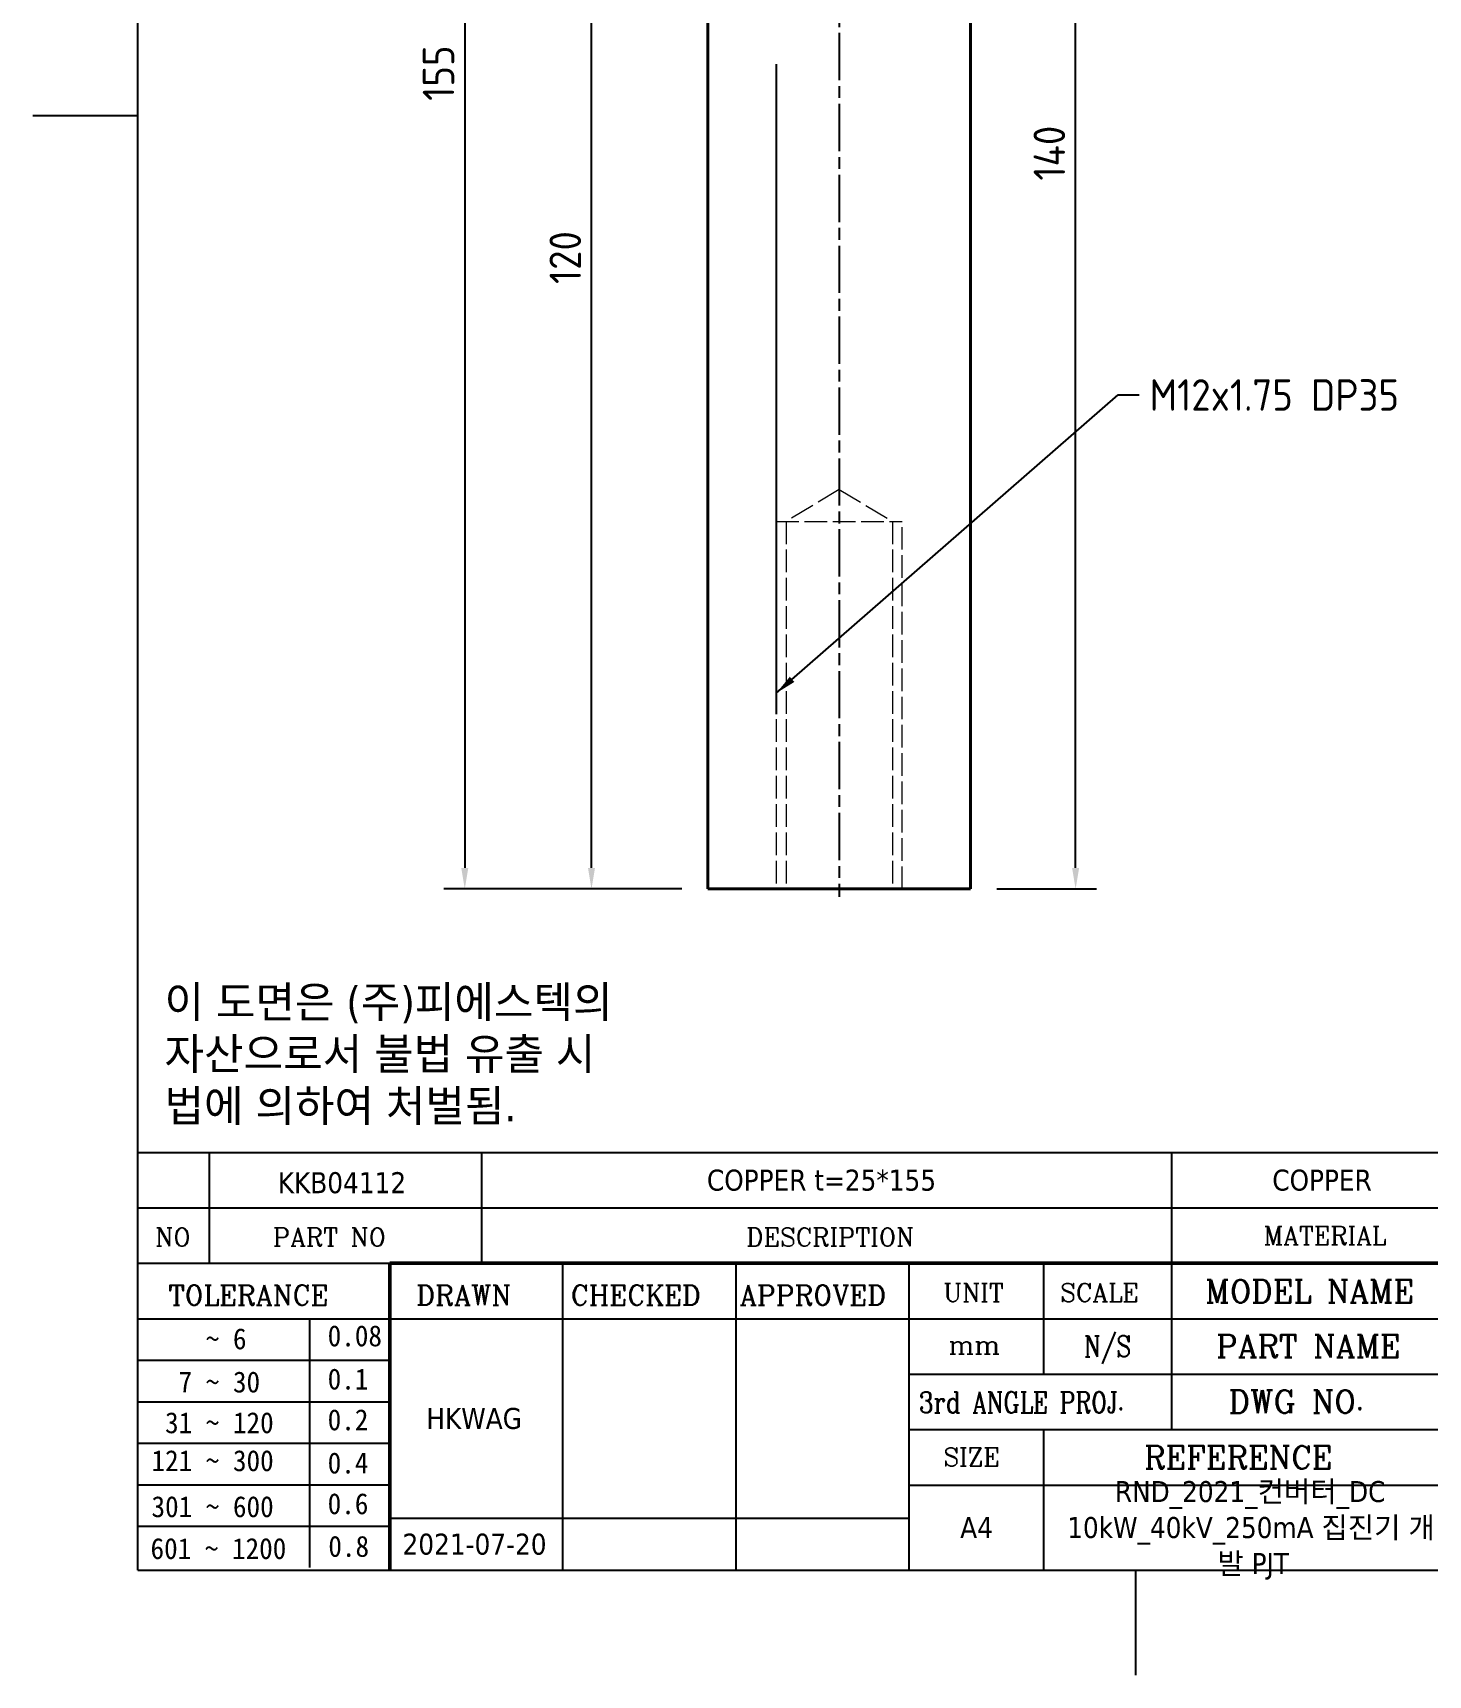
# Model space of a CAD drawing. Header units: millimetres. Extents: x 0 to 210, y 0 to 297.
# Drawn here: x 0 to 132.8, y 0 to 156.4 of the extents above; entities that cross this region are included whole.
import ezdxf
from ezdxf.enums import TextEntityAlignment as Align

# ---------------------------------------------------------------- set-up
doc = ezdxf.new("R2010")
doc.units = ezdxf.units.MM
doc.linetypes.add('CHAIN', pattern=[0.35429999999999995, 0.2362, -0.0295, 0.0591, -0.0295])
doc.linetypes.add('DASHED', pattern=[0.2067, 0.1654, -0.0413])
doc.layers.get('0').update_dxf_attribs({"color": 3, "lineweight": 25})
for name, color, linetype, lineweight in [('가려진 것(ISO)', 2, 'DASHED', 18), ('가시적인 것(ISO)', 3, 'Continuous', 40), ('경계(ISO)', 7, 'Continuous', 25), ('기호(ISO)', 5, 'Continuous', 25), ('제목(ISO)', 5, 'Continuous', 50), ('중심선(ISO)', 1, 'Continuous', 25), ('치수(ISO)', 2, 'Continuous', 25)]:
    doc.layers.add(name, color=color, linetype=linetype, lineweight=lineweight)
doc.styles.add('HAN_291', font='')
doc.styles.add('RC_284', font='ROMANC.shx')
doc.styles.add('RC_287', font='ROMANC.shx')
doc.styles.add('RC_292', font='ROMANC.shx')
doc.styles.add('문자 텍스트_PSTEK_POSCO', font='isocp.shx')
doc.styles.add('치수 텍스트_PSTEK_POSCO', font='isocp.shx')
doc.styles.add('텍스트 스타일198', font='tahoma.ttf')
doc.styles.add('텍스트 스타일333', font='ROMANC.shx', dxfattribs={"width": 0.800000011920929})
doc.styles.get('HAN_291').set_extended_font_data('GulimChe')
doc.dimstyles.new('치수_PSTEK_POSCO', dxfattribs={"dimtxt": 3, "dimasz": 2, "dimexe": 2, "dimexo": 2.5, "dimgap": 1, "dimtad": 1, "dimrnd": 1e-08, "dimdsep": 46, "dimtxsty": '치수 텍스트_PSTEK_POSCO', "dimcen": 0.09, "dimdle": 10, "dimclrd": 7, "dimclre": 7, "dimclrt": 2, "dimadec": 1, "dimazin": 2, "dimtfac": 1, "dimtmove": 0, "dimatfit": 3, "dimfxl": 0, "dimtolj": 1, "dimlwd": -1, "dimlwe": -1, "dimarcsym": 0})
doc.dimstyles.new('치수_PSTEK_POSCO$7', dxfattribs={"dimtxt": 3, "dimasz": 2, "dimexe": 2, "dimexo": 2.5, "dimgap": 1, "dimtad": 1, "dimrnd": 1e-08, "dimdsep": 46, "dimtxsty": '치수 텍스트_PSTEK_POSCO', "dimcen": 0.09, "dimdle": 10, "dimclrd": 7, "dimclre": 7, "dimclrt": 2, "dimadec": 1, "dimazin": 2, "dimtfac": 1, "dimtmove": 0, "dimatfit": 3, "dimfxl": 0, "dimtolj": 1, "dimlwd": -1, "dimlwe": -1, "dimarcsym": 0})

# ---------------------------------------------------------------- blocks, each defined once
blk = doc.blocks.new('경계 Default Border')
at = {"layer": '경계(ISO)', "flags": 128}
for points in [[(10, 10), (10, 287.0000076293945)], [(0, 148.5000038146973), (10, 148.5000038146973)], [(105, 0), (105, 10)]]:
    blk.add_lwpolyline(points, dxfattribs=at)
blk = doc.blocks.new('제목 블록 PSTEK')
at = {"color": 180}
for p, q in [((182.475792979055, 11.79100474011392), (182.4757929790549, 51.56524660363496)), ((182.4757929790549, 51.56524660363496), (372.4757929537551, 51.56524660363496)), ((189.2651435055721, 51.56524660363496), (189.2651435055722, 41.00524660363494)), ((215.2152739891528, 41.00524660363494), (215.2152739891528, 51.56524660363496)), ((280.8758854511282, 51.56524660363496), (280.8758854511282, 41.00524660363494)), ((182.475792979055, 46.2852466036349), (372.4757929537551, 46.28524660363492)), ((182.475792979055, 41.00524660363493), (206.451475290024, 41.00524660363493)), ((222.9401812389276, 11.79100474011392), (222.9401812389276, 41.00524660363494)), ((239.4288871878316, 11.79100474011392), (239.4288871878316, 41.00524660363494)), ((255.9175931367356, 11.79100474011392), (255.9175931367356, 41.00524660363494)), ((268.6918866058747, 41.00524660363494), (268.6918866058747, 30.44524660363498)), ((280.8758854511282, 41.00524660363494), (280.8758854511282, 25.16524660363502)), ((182.475792979055, 35.72524660363497), (206.451475290024, 35.72524660363497)), ((198.8621818849491, 12.02524660363491), (198.8621818849491, 35.72524660363497)), ((206.451475290024, 35.72524660363497), (372.4757929537551, 35.72524660363497)), ((182.475792979055, 31.77524660363492), (206.451475290024, 31.77524660363492)), ((255.917593136736, 30.44524660363498), (372.4757929537552, 30.44524660363501)), ((182.475792979055, 27.82524660363487), (206.451475290024, 27.82524660363487)), ((255.9175931367359, 25.16524660363502), (372.4757929537552, 25.165246603635)), ((268.6918866058744, 25.16524660363502), (268.6918866058744, 11.79100474011392)), ((182.475792979055, 23.87524660363505), (206.451475290024, 23.87524660363505)), ((182.475792979055, 19.92524660363478), (206.451475290024, 19.92524660363478)), ((255.9175931367359, 19.88524660363481), (310.0881549537553, 19.88524660363481)), ((182.475792979055, 15.97524660363496), (206.451475290024, 15.97524660363496)), ((206.451475290024, 16.74100474011396), (255.9175931367359, 16.74100474011396)), ((182.475792979055, 11.79100474011392), (372.4757929537551, 11.79100474011389))]:
    blk.add_line(p, q, dxfattribs=at)
at = {"color": 7, "lineweight": 50}
for p, q in [((206.4514752900237, 11.79100474011392), (206.4514752900237, 41.00524660363494)), ((206.451475290024, 41.00524660363494), (372.4757929537551, 41.00524660363496))]:
    blk.add_line(p, q, dxfattribs=at)
at = {"layer": '제목(ISO)', "lineweight": 18}
blk.add_line((182.475792979055, 35.72500474011393), (182.475792979055, 11.79100474011392), dxfattribs=at)
at = {"color": 2}
for s, height, style, p in [('NO', 1.742399930953979, 'RC_284', (184.135398793432, 42.62317362549192)), ('PART NO', 1.742399930953979, 'RC_284', (195.3359407378685, 42.62317362549192)), ('DESCRIPTION', 1.742399930953979, 'RC_284', (240.4025565652523, 42.62317362549192)), ('MODEL NAME', 2.178000062704086, 'RC_292', (284.096330289083, 37.25462520371384)), (' TOLERANCE', 1.899999976158142, 'RC_287', (184.0872874387979, 37.00893196870329)), ('DRAWN', 1.899999976158142, 'RC_287', (208.9766620976279, 37.00893196870329)), ('CHECKED', 1.899999976158142, 'RC_287', (223.6856844514997, 37.00893196870329)), ('APPROVED', 1.899999976158142, 'RC_287', (239.7795453577791, 37.00893196870329)), ('UNIT', 1.742399930953979, 'RC_284', (259.1652673287452, 37.34317362549218)), ('SCALE', 1.742399930953979, 'RC_284', (270.2934779252897, 37.34317362549218)), ('    ~ 6', 2.000000029802322, 'HAN_291', (183.7721304966814, 32.8176515608431)), ('0.08', 2.000000029802322, 'HAN_291', (200.5467345600617, 33.09873600004101)), ('mm', 1.742399930953979, 'RC_284', (259.6505418159997, 32.3543089683787)), ('PART NAME', 2.178000062704086, 'RC_292', (285.1416959765849, 32.03045329421792)), ('  7 ~ 30', 2.000000029802322, 'HAN_291', (183.7721304966814, 28.70538114822415)), ('0.1', 2.000000029802322, 'HAN_291', (200.5467345600617, 28.98646558742206)), (' DWG NO.', 2.178000062704086, 'RC_292', (284.8124284083233, 26.75045329421772)), (' 31 ~ 120', 2.000000029802322, 'HAN_291', (183.7721304966814, 24.82628181916237)), ('0.2', 2.000000029802322, 'HAN_291', (200.5467345600617, 25.10736625836028)), ('REFERENCE', 2.178000062704086, 'RC_292', (278.2741065029841, 21.43214925458022)), ('121 ~ 300', 2.000000029802322, 'HAN_291', (183.7721304966814, 21.21401206133254)), ('0.4', 2.000000029802322, 'HAN_291', (200.5467345600617, 20.99509650053045)), ('SIZE', 1.742399930953979, 'RC_284', (259.1652673287452, 21.69497768947366)), ('301 ~ 600', 2.000000029802322, 'HAN_291', (183.7721304966814, 16.83491273227077)), ('0.6', 2.000000029802322, 'HAN_291', (200.5467345600617, 17.11599717146868)), ('601 ~ 1200', 2.000000029802322, 'HAN_291', (183.6802025156883, 12.84759660881125)), ('0.8', 2.000000029802322, 'HAN_291', (200.6097246063884, 13.05732192299702))]:
    blk.add_text(s, height=height, dxfattribs=dict(at, style=style)).set_placement(p)
at = {"color": 2, "style": 'RC_284'}
blk.add_text('MATERIAL', height=1.742399930953979, dxfattribs=at).set_placement((295.4820202024417, 43.64524660363492), align=Align.MIDDLE_CENTER)
at = {"color": 7, "style": '텍스트 스타일333', "width": 0.7999999523162842}
blk.add_text('N/S', height=2.000000029802322, dxfattribs=at).set_placement((274.7838860285014, 33.08524660363496), align=Align.MIDDLE_CENTER)
at = {"color": 2, "style": '텍스트 스타일333', "width": 0.7999999523162842}
blk.add_text('3rd ANGLE PROJ.', height=2.000000029802322, dxfattribs=at).set_placement((256.8430306642954, 26.76148381654429))
at = {"layer": '제목(ISO)', "color": 7, "style": '텍스트 스타일198'}
for tag, p in [('설명_001', (236.650158921407, 47.92245856837096)), ('재질_001', (290.4746326517839, 47.92524659519488)), ('질량\\P3;_001', (350.3046145979153, 48.1643332325385)), ('부품_번호_001', (195.7950737854893, 47.68004260673702)), ("3._Q'TY_001", (312.7051684940307, 47.92188863680521)), ('1._MODEL_NAME_001', (326.7684841840689, 37.52172745615292)), ('제목_001', (335.8143427205088, 32.12402853706239)), ('부품_번호_001', (334.4543140387212, 26.8052465951949)), ('설계자_001', (209.9396160013646, 25.23446884679021)), ('프로젝트_001', (275.4908784891643, 18.26999428335376)), ('시트_크기_001', (260.7634369704525, 14.8381256569732)), ('프로젝트_002', (270.9501059153493, 14.84611504470225)), ('작성_날짜_001', (207.6723224966676, 13.26600473167383)), ('프로젝트_003', (285.2523677708828, 11.42223580605074))]:
    blk.add_attdef(tag, p, '', height=2.000000029802322, dxfattribs=at)
for tag, p in [('4._COLOR', (327.6805273250926, 48.92524660363493)), ('점검자', (231.1845342133799, 26.23312567187446)), ('엔지니어링_승인자', (247.673240162284, 26.23312567187446)), ('점검_날짜', (231.1845342133799, 14.26600474011394)), ('엔지니어링_승인_날짜', (247.6732401622839, 14.26600474011394))]:
    blk.add_attdef(tag, text='', height=2.000000029802322, dxfattribs=at).set_placement(p, align=Align.MIDDLE_CENTER)
blk = doc.blocks.new('*D22')
at = {"layer": 'Defpoints', "color": 0}
for p in [(64.2771756714754, 229.8499535670268), (41.12274704056372, 74.84995356702682), (64.2771756714754, 74.84995356702682)]:
    blk.add_point(p, dxfattribs=at)
at = {"layer": '치수(ISO)', "color": 7}
for p, q in [((61.7771756714754, 229.8499535670269), (39.12274704056376, 229.8499535670269)), ((41.12274704056376, 227.8499535670269), (41.12274704056372, 76.84995356702682)), ((61.7771756714754, 74.84995356702682), (39.12274704056372, 74.84995356702682))]:
    blk.add_line(p, q, dxfattribs=at)
for points in [[(40.78941370723042, 227.8499535670269), (41.45608037389709, 227.8499535670269), (41.12274704056376, 229.8499535670269)], [(40.78941370723039, 76.84995356702682), (41.45608037389706, 76.84995356702682), (41.12274704056372, 74.84995356702682)]]:
    blk.add_solid(points, dxfattribs=at)
at = {"layer": '치수(ISO)', "color": 2, "insert": (38.62274704056372, 149.8878215326709), "char_height": 3, "attachment_point": 4, "rotation": 90, "style": '치수 텍스트_PSTEK_POSCO'}
blk.add_mtext('\\A1;155', dxfattribs=at)
blk = doc.blocks.new('*D23')
at = {"layer": 'Defpoints', "color": 0}
for p in [(53.18732048420694, 194.8499535670269), (66.7771756714754, 194.8499535670268), (64.2771756714754, 74.84995356702682)]:
    blk.add_point(p, dxfattribs=at)
at = {"layer": '치수(ISO)', "color": 7}
for p, q in [((64.2771756714754, 194.8499535670268), (51.18732048420694, 194.8499535670269)), ((53.18732048420691, 76.84995356702682), (53.18732048420694, 192.8499535670269)), ((61.7771756714754, 74.84995356702682), (51.18732048420691, 74.84995356702682))]:
    blk.add_line(p, q, dxfattribs=at)
for points in [[(52.85398715087361, 192.8499535670269), (53.52065381754028, 192.8499535670269), (53.18732048420694, 194.8499535670269)], [(52.85398715087358, 76.84995356702682), (53.52065381754025, 76.84995356702682), (53.18732048420691, 74.84995356702682)]]:
    blk.add_solid(points, dxfattribs=at)
at = {"layer": '치수(ISO)', "color": 2, "insert": (50.68702520861635, 132.4487724646646), "char_height": 3, "attachment_point": 4, "rotation": 90, "style": '치수 텍스트_PSTEK_POSCO'}
blk.add_mtext('\\A1;120', dxfattribs=at)
blk = doc.blocks.new('*D24')
at = {"layer": 'Defpoints', "color": 0}
for p in [(84.2771756714754, 214.8499535670268), (99.27717567147543, 214.8499535670268), (89.2771756714754, 74.84995356702682)]:
    blk.add_point(p, dxfattribs=at)
at = {"layer": '치수(ISO)', "color": 7}
for p, q in [((86.7771756714754, 214.8499535670268), (101.2771756714754, 214.8499535670268)), ((99.2771756714754, 76.8499535670268), (99.27717567147543, 212.8499535670268)), ((91.7771756714754, 74.84995356702682), (101.2771756714754, 74.8499535670268))]:
    blk.add_line(p, q, dxfattribs=at)
for points in [[(98.9438423381421, 212.8499535670268), (99.61050900480876, 212.8499535670268), (99.27717567147543, 214.8499535670268)], [(98.94384233814208, 76.8499535670268), (99.61050900480873, 76.8499535670268), (99.2771756714754, 74.8499535670268)]]:
    blk.add_solid(points, dxfattribs=at)
at = {"layer": '치수(ISO)', "color": 2, "insert": (96.7771756714754, 142.2987724646646), "char_height": 3, "attachment_point": 4, "rotation": 90, "style": '치수 텍스트_PSTEK_POSCO'}
blk.add_mtext('\\A1;140', dxfattribs=at)

msp = doc.modelspace()

# ---------------------------------------------------------------- linework, layer by layer
at = {"layer": '가려진 것(ISO)', "ltscale": 14.25979328155518}
for q in [(71.72417567147541, 109.8499535670268), (81.83017567147542, 109.8499535670268)]:
    msp.add_line((76.7771756714754, 112.8861022749731), q, dxfattribs=at)
at = {"layer": '가려진 것(ISO)', "ltscale": 13.02519416809082}
for p, q in [((70.77717567147542, 109.8499535670268), (70.77717567147542, 74.84995356702683)), ((71.72417567147541, 109.8499535670268), (71.72417567147541, 74.84995356702683)), ((81.83017567147542, 109.8499535670268), (81.83017567147542, 74.84995356702683)), ((82.7771756714754, 74.84995356702683), (82.7771756714754, 109.8499535670268))]:
    msp.add_line(p, q, dxfattribs=at)
at = {"layer": '가려진 것(ISO)', "ltscale": 13.02754592895508}
msp.add_line((70.77717567147542, 109.8499535670268), (82.7771756714754, 109.8499535670268), dxfattribs=at)
at = {"layer": '가시적인 것(ISO)'}
for p, q in [((64.2771756714754, 229.8499535670268), (64.2771756714754, 74.84995356702683)), ((89.2771756714754, 229.8499535670268), (89.2771756714754, 74.84995356702683)), ((64.2771756714754, 74.84995356702683), (89.2771756714754, 74.84995356702683))]:
    msp.add_line(p, q, dxfattribs=at)
at = {"layer": '기호(ISO)', "color": 7}
msp.add_line((70.77717567147542, 153.3931249165276), (70.77717567147542, 91.49440093502986), dxfattribs=at)
at = {"layer": '중심선(ISO)', "linetype": 'CHAIN', "ltscale": 19.05165100097656}
msp.add_line((76.7771756714754, 230.5999535670268), (76.7771756714754, 74.0999535670268), dxfattribs=at)

# ---------------------------------------------------------------- block references
msp.add_blockref('경계 Default Border', (0, 0))
ref = msp.add_blockref('제목 블록 PSTEK', (-172.4757929537552, -1.791004740113895))
ref.add_attrib('설계자_001', 'HKWAG', (37.4638230476094, 23.44346410667632), dxfattribs={"layer": '제목(ISO)', "color": 7, "height": 2.000000029802322, "style": '텍스트 스타일198'})
ref.add_attrib('프로젝트_001', 'RND_2021_컨버터_DC', (103.0150855354092, 16.47898954323987), dxfattribs={"layer": '제목(ISO)', "color": 7, "height": 2.000000029802322, "style": '텍스트 스타일198'})
ref.add_attrib('시트_크기_001', 'A4', (88.28764401669724, 13.04712091685931), dxfattribs={"layer": '제목(ISO)', "color": 7, "height": 2.000000029802322, "style": '텍스트 스타일198'})
ref.add_attrib('작성_날짜_001', '2021-07-20', (35.19652954291242, 11.47499999155994), dxfattribs={"layer": '제목(ISO)', "color": 7, "height": 2.000000029802322, "style": '텍스트 스타일198'})
ref.add_attrib('재질_001', 'COPPER', (117.9988396980288, 46.13424185508099), dxfattribs={"layer": '제목(ISO)', "color": 7, "height": 2.000000029802322, "style": '텍스트 스타일198'})
ref.add_attrib('설명_001', 'COPPER t=25*155', (64.17436596765185, 46.13145382825707), dxfattribs={"layer": '제목(ISO)', "color": 7, "height": 2.000000029802322, "style": '텍스트 스타일198'})
ref.add_attrib('부품_번호_001', 'KKB04112', (23.31928083173409, 45.88903786662313), dxfattribs={"layer": '제목(ISO)', "color": 7, "height": 2.000000029802322, "style": '텍스트 스타일198'})
ref.add_attrib('프로젝트_002', '10kW_40kV_250mA 집진기 개', (98.47431296159412, 13.05511030458836), dxfattribs={"layer": '제목(ISO)', "color": 7, "height": 2.000000029802322, "style": '텍스트 스타일198'})
ref.add_attrib('프로젝트_003', '발 PJT', (112.7765748171276, 9.631231065936852), dxfattribs={"layer": '제목(ISO)', "color": 7, "height": 2.000000029802322, "style": '텍스트 스타일198'})

# ---------------------------------------------------------------- texts
at = {"layer": '기호(ISO)', "color": 2, "insert": (106.3169037031264, 121.8850139735243), "char_height": 3.00000011920929, "width": 28.28842761516571, "attachment_point": 4, "line_spacing_factor": 0.5250000357627869, "style": '치수 텍스트_PSTEK_POSCO'}
msp.add_mtext('{M12x1.75 DP35}', dxfattribs=at)
at = {"layer": '기호(ISO)', "color": 7, "insert": (12.5345017592702, 58.99349659427185), "char_height": 3.00000011920929, "width": 60.84077827472761, "attachment_point": 4, "line_spacing_factor": 0.9878842234611511, "style": '문자 텍스트_PSTEK_POSCO'}
msp.add_mtext('{\\fTahoma|b0|i0;\\H3.0000;이 도면은 (주)피에스텍의\\P자산으로서 불법 유출 시 \\P법에 의하여 처벌됨.}', dxfattribs=at)

# ---------------------------------------------------------------- dimensions: what is measured, and where the dimension line sits
at = {"layer": '치수(ISO)', "color": 7}
for base, p1, p2, picture, middle in [((41.12274704056372, 74.84995356702682), (64.2771756714754, 229.8499535670268), (64.2771756714754, 74.84995356702682), '*D22', (41.12274704056372, 152.3499535670268)), ((99.27717567147543, 214.8499535670268), (89.2771756714754, 74.84995356702682), (84.2771756714754, 214.8499535670268), '*D24', (99.2771756714754, 144.8499535670268)), ((53.18732048420694, 194.8499535670269), (64.2771756714754, 74.84995356702682), (66.7771756714754, 194.8499535670268), '*D23', (53.18732048420691, 134.8499535670268))]:
    dim = msp.add_linear_dim(base=base, p1=p1, p2=p2, angle=90, dimstyle='치수_PSTEK_POSCO', override={"dimdec": 2, "dimtp": 0, "dimtm": -0, "dimtdec": 2, "dimtofl": 0, "dimatfit": 1}, dxfattribs=at)
    dim.commit()
    dim.dimension.update_dxf_attribs({"geometry": picture, "text_midpoint": middle, "dimtype": 160})

# ---------------------------------------------------------------- leaders
at = {"layer": '기호(ISO)', "color": 7, "annotation_type": 0, "has_hookline": 1, "hookline_direction": 0, "text_width": 24.42426503924499}
msp.add_leader([(70.77717567147542, 93.49440093502984), (103.3169037031264, 121.8850139735243), (105.3169037031264, 121.8850139735243)], dimstyle='치수_PSTEK_POSCO$7', override={"dimtad": 0}, dxfattribs=at)

doc.saveas('drawing.dxf')
